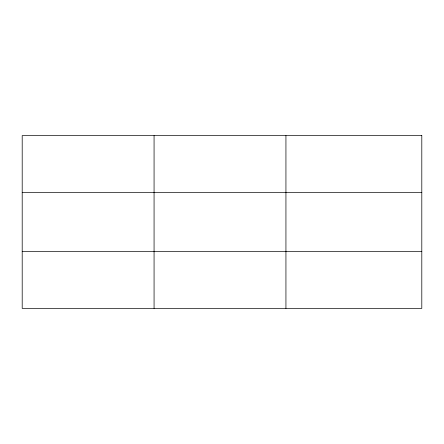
<?xml version="1.0" encoding="UTF-8"?>
<svg xmlns="http://www.w3.org/2000/svg" width="444" height="444" viewBox="0 0 444 444"><rect width="100%" height="100%" fill="white"/><g stroke="black" fill="none" stroke-linecap="round" stroke-linejoin="round"><path stroke-width="0.67" d="M154.068 135.603L154.068 308.397M22.2 192.624L421.8 192.624M22.2 251.376L421.8 251.376M285.936 135.603L285.936 308.397M421.8 135.603L421.8 308.397L22.2 308.397L22.2 135.603L421.8 135.603"/></g></svg>
